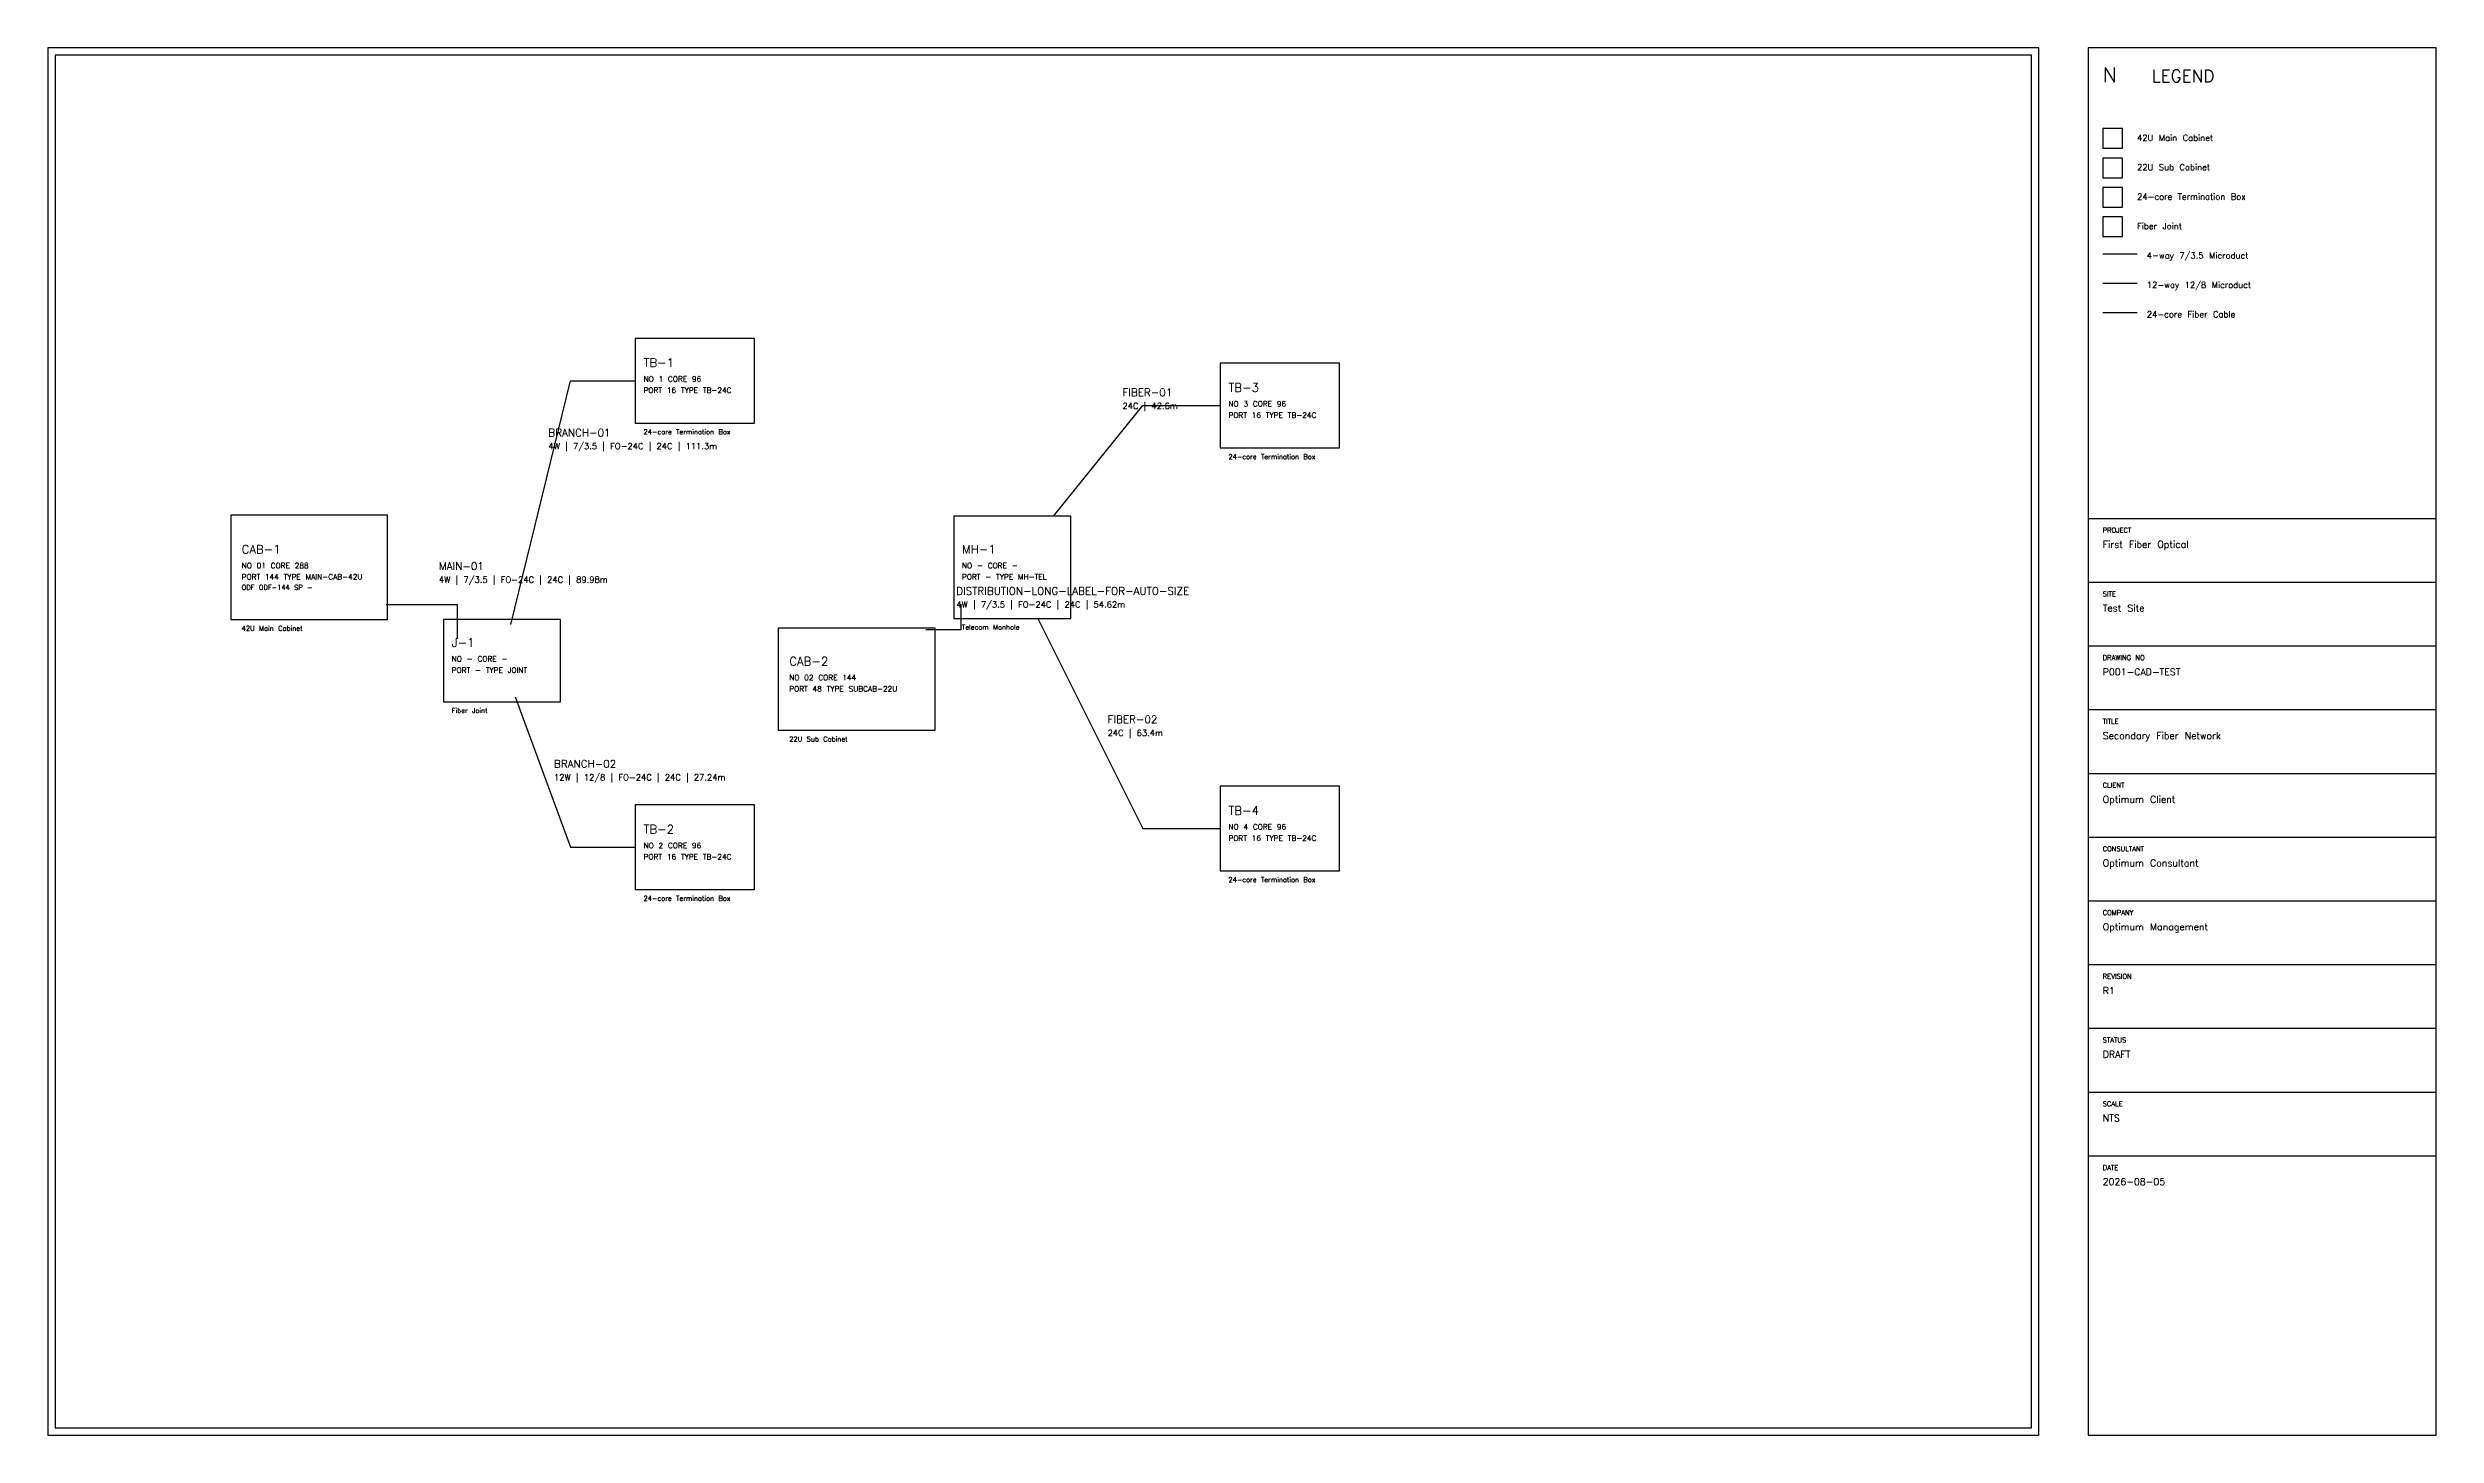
# Model space of a CAD drawing. Extents: x 7 to 494, y 7 to 290.
import ezdxf

# ---------------------------------------------------------------- set-up
doc = ezdxf.new("R2010")
doc.units = 0
for name, color, linetype in [('DUCT-12W-12_8', 7, 'CONTINUOUS'), ('DUCT-4W-7_3_5', 7, 'CONTINUOUS'), ('FO-24C', 7, 'CONTINUOUS'), ('FRAME', 3, 'CONTINUOUS'), ('NODE_TEXT', 7, 'CONTINUOUS'), ('NODES', 5, 'CONTINUOUS'), ('ROUTE_TEXT', 7, 'CONTINUOUS'), ('TITLE', 7, 'CONTINUOUS')]:
    doc.layers.add(name, color=color, linetype=linetype)
doc.styles.get("Standard").update_dxf_attribs({"font": 'txt.shx'})

msp = doc.modelspace()

# ---------------------------------------------------------------- linework, layer by layer
at = {"layer": 'DUCT-12W-12_8', "color": 7}
for p, q in [((426, 242), (433, 242)), ((102.317, 157.635), (113.575, 126.9312)), ((113.575, 126.9312), (126.77, 126.9312))]:
    msp.add_line(p, q, dxfattribs=at)
at = {"layer": 'DUCT-4W-7_3_5', "color": 7}
for p, q in [((426, 248), (433, 248)), ((101.4176, 172.3525), (113.575, 222.0875)), ((113.575, 222.0875), (126.77, 222.0875)), ((76.02, 176.4125), (90.4838, 176.4125)), ((90.4838, 176.4125), (90.4838, 169.4139)), ((193.2525, 171.3375), (193.2525, 176.5343)), ((186.0347, 171.3375), (193.2525, 171.3375))]:
    msp.add_line(p, q, dxfattribs=at)
at = {"layer": 'FO-24C', "color": 7}
for p, q in [((426, 236), (433, 236)), ((212.0593, 194.4287), (230.3, 217.0125)), ((230.3, 217.0125), (246.0325, 217.0125)), ((208.8581, 173.6212), (230.3, 130.7375)), ((230.3, 130.7375), (246.0325, 130.7375))]:
    msp.add_line(p, q, dxfattribs=at)
at = {"layer": 'FRAME', "color": 3}
for p, q in [((413, 290), (7, 290)), ((7, 290), (7, 7)), ((411.5, 288.5), (8.5, 288.5)), ((8.5, 288.5), (8.5, 8.5)), ((411.5, 8.5), (411.5, 288.5)), ((413, 7), (413, 290)), ((494, 290), (423, 290)), ((423, 290), (423, 7)), ((494, 7), (494, 290)), ((423, 194), (494, 194)), ((423, 181), (494, 181)), ((423, 168), (494, 168)), ((423, 155), (494, 155)), ((423, 142), (494, 142)), ((423, 129), (494, 129)), ((423, 116), (494, 116)), ((423, 103), (494, 103)), ((423, 90), (494, 90)), ((423, 77), (494, 77)), ((423, 64), (494, 64)), ((7, 7), (413, 7)), ((8.5, 8.5), (411.5, 8.5)), ((423, 7), (494, 7))]:
    msp.add_line(p, q, dxfattribs=at)
at = {"layer": 'NODES', "color": 5}
for p, q in [((430, 273.5), (426, 273.5)), ((426, 273.5), (426, 269.5)), ((430, 269.5), (430, 273.5)), ((426, 269.5), (430, 269.5)), ((430, 267.5), (426, 267.5)), ((426, 267.5), (426, 263.5)), ((426, 263.5), (430, 263.5)), ((430, 263.5), (430, 267.5)), ((76.2738, 194.6825), (44.3013, 194.6825)), ((44.3013, 194.6825), (44.3013, 173.3675)), ((76.2738, 173.3675), (76.2738, 194.6825)), ((44.3013, 173.3675), (76.2738, 173.3675)), ((187.9238, 171.5913), (155.9513, 171.5913)), ((155.9513, 171.5913), (155.9513, 150.7837)), ((187.9238, 150.7837), (187.9238, 171.5913)), ((155.9513, 150.7837), (187.9238, 150.7837))]:
    msp.add_line(p, q, dxfattribs=at)
at = {"layer": 'NODES', "color": 3}
for p, q in [((430, 261.5), (426, 261.5)), ((426, 261.5), (426, 257.5)), ((430, 257.5), (430, 261.5)), ((426, 257.5), (430, 257.5)), ((151.13, 230.715), (126.77, 230.715)), ((126.77, 230.715), (126.77, 213.46)), ((151.13, 213.46), (151.13, 230.715)), ((270.3925, 225.64), (246.0325, 225.64)), ((246.0325, 225.64), (246.0325, 208.385)), ((270.3925, 208.385), (270.3925, 225.64)), ((126.77, 213.46), (151.13, 213.46)), ((246.0325, 208.385), (270.3925, 208.385)), ((270.3925, 139.365), (246.0325, 139.365)), ((246.0325, 139.365), (246.0325, 122.11)), ((270.3925, 122.11), (270.3925, 139.365)), ((151.13, 135.5587), (126.77, 135.5587)), ((126.77, 135.5587), (126.77, 118.3037)), ((151.13, 118.3037), (151.13, 135.5587)), ((246.0325, 122.11), (270.3925, 122.11)), ((126.77, 118.3037), (151.13, 118.3037))]:
    msp.add_line(p, q, dxfattribs=at)
at = {"layer": 'NODES', "color": 6}
for p, q in [((430, 255.5), (426, 255.5)), ((426, 255.5), (426, 251.5)), ((430, 251.5), (430, 255.5)), ((426, 251.5), (430, 251.5)), ((111.5451, 173.3674), (87.6925, 173.3674)), ((87.6925, 173.3674), (87.6925, 156.6199)), ((111.5451, 156.6199), (111.5451, 173.3674)), ((87.6925, 156.6199), (111.5451, 156.6199))]:
    msp.add_line(p, q, dxfattribs=at)
at = {"layer": 'NODES', "color": 7}
for p, q in [((215.5825, 194.4288), (191.73, 194.4288)), ((191.73, 194.4288), (191.73, 173.6213)), ((215.5825, 173.6213), (215.5825, 194.4288)), ((191.73, 173.6213), (215.5825, 173.6213))]:
    msp.add_line(p, q, dxfattribs=at)

# ---------------------------------------------------------------- texts
at = {"layer": 'NODE_TEXT', "color": 7}
for s, height, p in [('TB-1', 1.75, (128.4752, 224.8875)), ('NO 1 CORE 96', 1.1, (128.4752, 221.8875)), ('PORT 16 TYPE TB-24C', 1.1, (128.4752, 219.5875)), ('TB-3', 1.75, (247.7377, 219.8125)), ('NO 3 CORE 96', 1.1, (247.7377, 216.8125)), ('PORT 16 TYPE TB-24C', 1.1, (247.7377, 214.5125)), ('CAB-1', 1.75, (46.5393, 186.825)), ('MH-1', 1.75, (193.3997, 186.825)), ('ODF ODF-144 SP -', 1, (46.5393, 179.425)), ('NO 01 CORE 288', 1.1, (46.5393, 183.825)), ('PORT 144 TYPE MAIN-CAB-42U', 1.1, (46.5393, 181.525)), ('NO - CORE -', 1.1, (193.3997, 183.825)), ('PORT - TYPE MH-TEL', 1.1, (193.3997, 181.525)), ('J-1', 1.75, (89.3622, 167.7937)), ('NO - CORE -', 1.1, (89.3622, 164.7937)), ('CAB-2', 1.75, (158.1893, 163.9875)), ('PORT - TYPE JOINT', 1.1, (89.3622, 162.4937)), ('NO 02 CORE 144', 1.1, (158.1893, 160.9875)), ('PORT 48 TYPE SUBCAB-22U', 1.1, (158.1893, 158.6875)), ('TB-4', 1.75, (247.7377, 133.5375)), ('NO 4 CORE 96', 1.1, (247.7377, 130.5375)), ('TB-2', 1.75, (128.4752, 129.7312)), ('NO 2 CORE 96', 1.1, (128.4752, 126.7312)), ('PORT 16 TYPE TB-24C', 1.1, (247.7377, 128.2375)), ('PORT 16 TYPE TB-24C', 1.1, (128.4752, 124.4312))]:
    msp.add_text(s, height=height, dxfattribs=at).set_placement(p)
at = {"layer": 'NODE_TEXT', "color": 8}
for s, p in [('24-core Termination Box', (128.4752, 211.16)), ('24-core Termination Box', (247.7377, 206.085)), ('42U Main Cabinet', (46.5393, 171.0675)), ('Telecom Manhole', (193.3997, 171.3212)), ('Fiber Joint', (89.3622, 154.3199)), ('22U Sub Cabinet', (158.1893, 148.4837)), ('24-core Termination Box', (128.4752, 116.0037)), ('24-core Termination Box', (247.7377, 119.81))]:
    msp.add_text(s, height=1, dxfattribs=at).set_placement(p)
at = {"layer": 'ROUTE_TEXT', "color": 7}
for s, height, p in [('FIBER-01', 1.55, (226.1223, 218.9226)), ('24C | 42.6m', 1.25, (226.1223, 216.3226)), ('4W | 7/3.5 | FO-24C | 24C | 111.3m', 1.25, (109.0629, 208.1113)), ('BRANCH-01', 1.55, (109.0629, 210.7113)), ('4W | 7/3.5 | FO-24C | 24C | 89.98m', 1.25, (86.7512, 180.895)), ('MAIN-01', 1.55, (86.7512, 183.495)), ('4W | 7/3.5 | FO-24C | 24C | 54.62m', 1.25, (192.242, 175.82)), ('DISTRIBUTION-LONG-LABEL-FOR-AUTO-SIZE', 1.55, (192.242, 178.42)), ('24C | 63.4m', 1.25, (223.097, 149.6261)), ('FIBER-02', 1.55, (223.097, 152.2261)), ('BRANCH-02', 1.55, (110.2172, 143.1714)), ('12W | 12/8 | FO-24C | 24C | 27.24m', 1.25, (110.2172, 140.5714))]:
    msp.add_text(s, height=height, dxfattribs=at).set_placement(p)
at = {"layer": 'TITLE', "color": 7}
for s, height, p in [('N', 3, (426, 283)), ('LEGEND', 2.5, (436, 283)), ('42U Main Cabinet', 1.25, (433, 271)), ('22U Sub Cabinet', 1.25, (433, 265)), ('24-core Termination Box', 1.25, (433, 259)), ('Fiber Joint', 1.25, (433, 253)), ('4-way 7/3.5 Microduct', 1.25, (435, 247)), ('12-way 12/8 Microduct', 1.25, (435, 241)), ('24-core Fiber Cable', 1.25, (435, 235)), ('First Fiber Optical', 1.4, (426, 188)), ('Test Site', 1.4, (426, 175)), ('P001-CAD-TEST', 1.4, (426, 162)), ('Secondary Fiber Network', 1.4, (426, 149)), ('Optimum Client', 1.4, (426, 136)), ('Optimum Consultant', 1.4, (426, 123)), ('Optimum Management', 1.4, (426, 110)), ('R1', 1.4, (426, 97)), ('DRAFT', 1.4, (426, 84)), ('NTS', 1.4, (426, 71)), ('2026-08-05', 1.4, (426, 58))]:
    msp.add_text(s, height=height, dxfattribs=at).set_placement(p)
at = {"layer": 'TITLE', "color": 8}
for s, p in [('PROJECT', (426, 191.1)), ('SITE', (426, 178.1)), ('DRAWING NO', (426, 165.1)), ('TITLE', (426, 152.1)), ('CLIENT', (426, 139.1)), ('CONSULTANT', (426, 126.1)), ('COMPANY', (426, 113.1)), ('REVISION', (426, 100.1)), ('STATUS', (426, 87.1)), ('SCALE', (426, 74.1)), ('DATE', (426, 61.1))]:
    msp.add_text(s, height=1, dxfattribs=at).set_placement(p)

doc.saveas('drawing.dxf')
